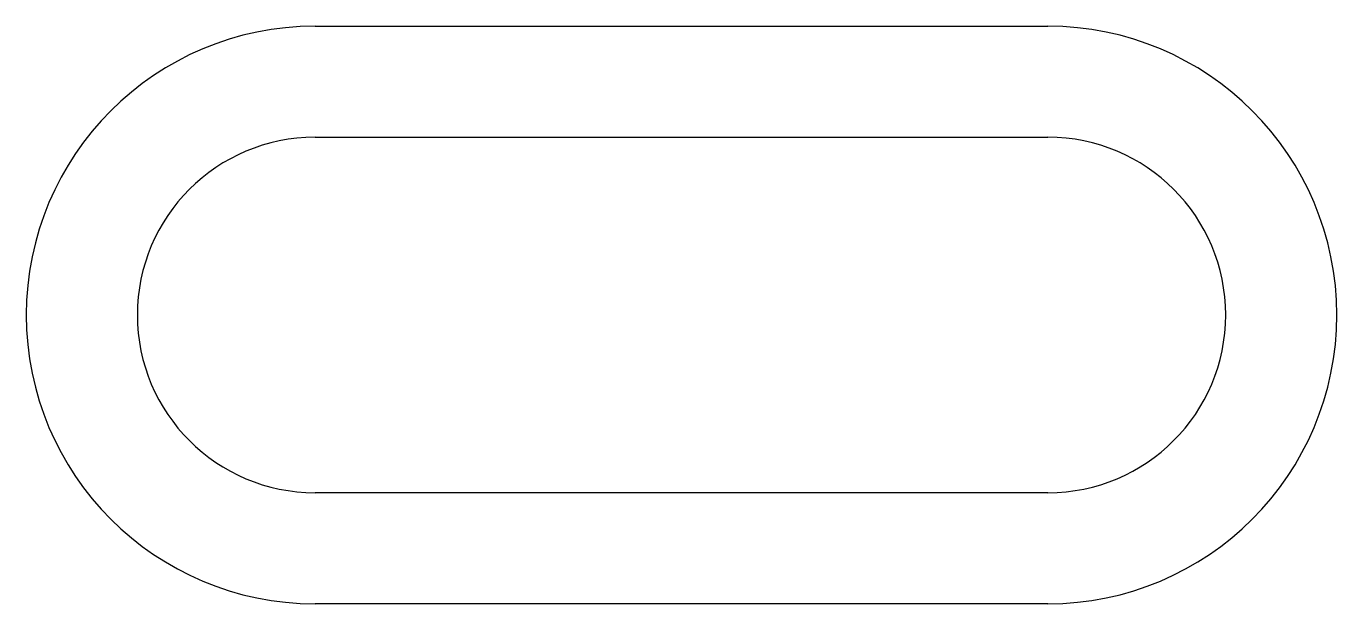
# Model space of a CAD drawing. Extents: x 1007.3 to 1019.1, y 1585.6 to 1590.8.
import ezdxf

# ---------------------------------------------------------------- set-up
doc = ezdxf.new("R2010")
doc.units = 0
doc.layers.get('0').update_dxf_attribs({"linetype": 'CONTINUOUS'})

msp = doc.modelspace()

# ---------------------------------------------------------------- linework, layer by layer
for p, q in [((1009.916, 1590.781), (1016.511, 1590.781)), ((1009.916, 1589.781), (1016.511, 1589.781)), ((1016.511, 1586.581), (1009.916, 1586.581)), ((1016.511, 1585.581), (1009.916, 1585.581))]:
    msp.add_line(p, q)
for centre, radius, start, end in [((1009.916, 1588.181), 2.6, 90, 270), ((1016.511, 1588.181), 2.6, 270, 90), ((1009.916, 1588.181), 1.6, 90, 270), ((1016.511, 1588.181), 1.6, 270, 90)]:
    msp.add_arc(centre, radius, start, end)

doc.saveas('drawing.dxf')
